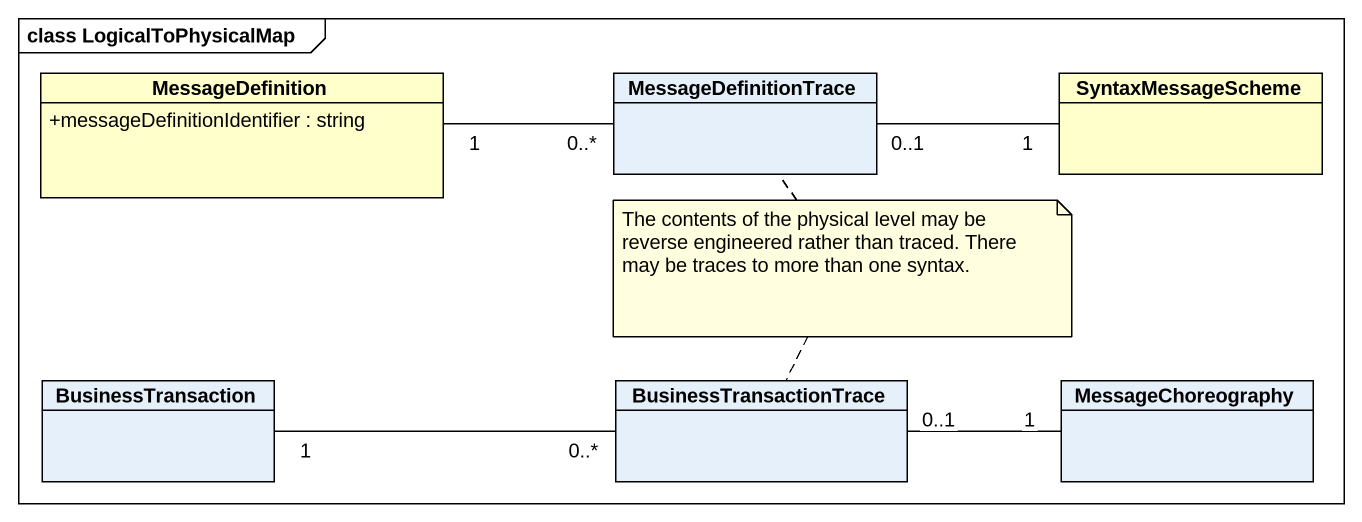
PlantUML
@startuml
mainframe class LogicalToPhysicalMap
hide circle
hide empty members
skinparam classAttributeIconSize 0
class MessageDefinition #FFFFCC {
  +messageDefinitionIdentifier : string
}
class MessageDefinitionTrace
class SyntaxMessageScheme #FFFFCC
class BusinessTransaction
class BusinessTransactionTrace
class MessageChoreography
MessageDefinitionTrace "0..*" -left- "1" MessageDefinition
MessageDefinitionTrace "0..1" -right- "1" SyntaxMessageScheme
BusinessTransaction "1" -right- "0..*" BusinessTransactionTrace
BusinessTransactionTrace "0..1" -right- "1" MessageChoreography
note as N1
  The contents of the physical level may be reverse engineered rather than traced. There may be traces to more than one syntax.
end note
N1 .. MessageDefinitionTrace
N1 .. BusinessTransactionTrace
@enduml
